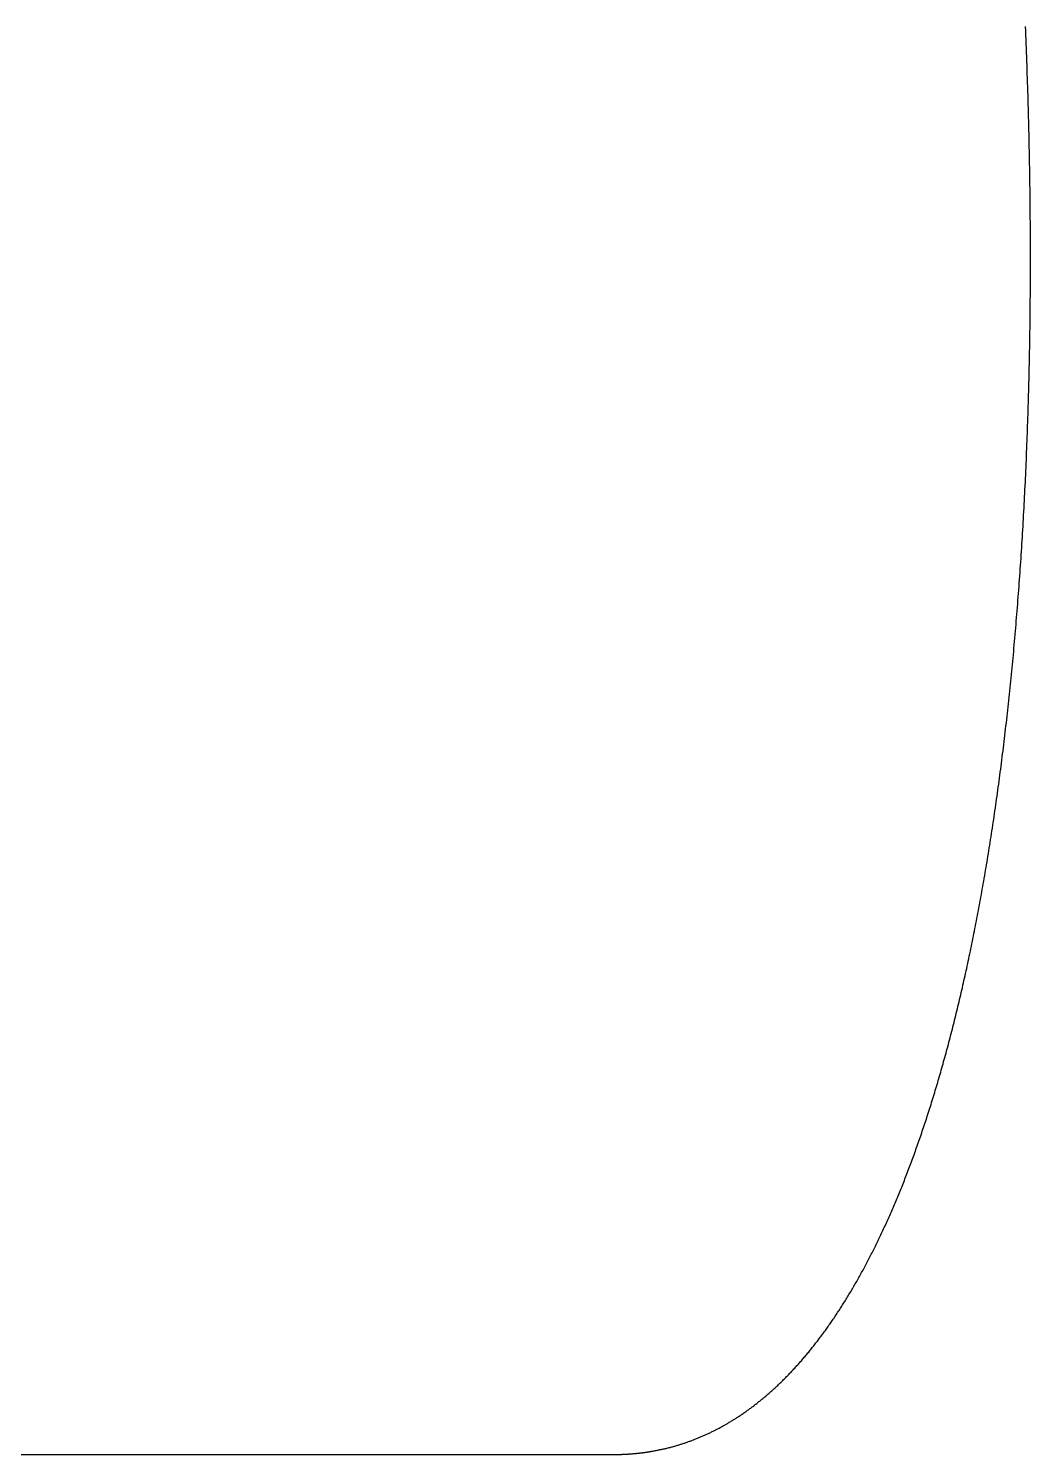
# Model space of a CAD drawing. Extents: x -14 to 314, y -178 to 13.
# Drawn here: x 289.58 to 314.27, y -70 to -34.87 of the extents above; entities that cross this region are included whole.
import ezdxf

# ---------------------------------------------------------------- set-up
doc = ezdxf.new("R2010")
doc.units = 0
doc.layers.add('BLACK', color=7, linetype='CONTINUOUS')

msp = doc.modelspace()

# ---------------------------------------------------------------- linework, layer by layer
at = {"layer": 'BLACK', "linetype": 'CONTINUOUS'}
for p, q in [((314.154421, -34.922836), (314.149959, -34.815502)), ((314.1588, -35.030079), (314.154421, -34.922836)), ((314.163094, -35.137232), (314.1588, -35.030079)), ((314.167305, -35.244291), (314.163094, -35.137232)), ((314.171433, -35.351257), (314.167305, -35.244291)), ((314.175476, -35.458128), (314.171433, -35.351257)), ((314.179436, -35.564903), (314.175476, -35.458128)), ((314.183313, -35.67158), (314.179436, -35.564903)), ((314.187105, -35.778159), (314.183313, -35.67158)), ((314.190815, -35.884639), (314.187105, -35.778159)), ((314.194441, -35.991018), (314.190815, -35.884639)), ((314.197983, -36.097296), (314.194441, -35.991018)), ((314.201442, -36.203471), (314.197983, -36.097296)), ((314.204818, -36.309542), (314.201442, -36.203471)), ((314.20811, -36.415507), (314.204818, -36.309542)), ((314.211319, -36.521367), (314.20811, -36.415507)), ((314.214445, -36.62712), (314.211319, -36.521367)), ((314.217488, -36.732764), (314.214445, -36.62712)), ((314.220448, -36.838299), (314.217488, -36.732764)), ((314.223324, -36.943723), (314.220448, -36.838299)), ((314.226118, -37.049036), (314.223324, -36.943723)), ((314.228829, -37.154237), (314.226118, -37.049036)), ((314.231457, -37.259324), (314.228829, -37.154237)), ((314.234002, -37.364296), (314.231457, -37.259324)), ((314.236464, -37.469153), (314.234002, -37.364296)), ((314.238844, -37.573892), (314.236464, -37.469153)), ((314.241141, -37.678514), (314.238844, -37.573892)), ((314.243356, -37.783018), (314.241141, -37.678514)), ((314.245488, -37.887401), (314.243356, -37.783018)), ((314.247538, -37.991664), (314.245488, -37.887401)), ((314.249505, -38.095804), (314.247538, -37.991664)), ((314.25139, -38.199822), (314.249505, -38.095804)), ((314.253193, -38.303717), (314.25139, -38.199822)), ((314.254914, -38.407486), (314.253193, -38.303717)), ((314.256553, -38.511129), (314.254914, -38.407486)), ((314.25811, -38.614646), (314.256553, -38.511129)), ((314.259585, -38.718035), (314.25811, -38.614646)), ((314.260979, -38.821295), (314.259585, -38.718035)), ((314.26229, -38.924425), (314.260979, -38.821295)), ((314.263521, -39.027425), (314.26229, -38.924425)), ((314.264669, -39.130294), (314.263521, -39.027425)), ((314.265737, -39.233029), (314.264669, -39.130294)), ((314.266723, -39.335631), (314.265737, -39.233029)), ((314.267628, -39.438099), (314.266723, -39.335631)), ((314.268452, -39.540432), (314.267628, -39.438099)), ((314.269194, -39.642628), (314.268452, -39.540432)), ((314.269856, -39.744687), (314.269194, -39.642628)), ((314.270438, -39.846608), (314.269856, -39.744687)), ((314.270938, -39.94839), (314.270438, -39.846608)), ((314.271358, -40.050032), (314.270938, -39.94839)), ((314.271697, -40.151534), (314.271358, -40.050032)), ((314.271956, -40.252893), (314.271697, -40.151534)), ((314.272135, -40.354111), (314.271956, -40.252893)), ((314.272234, -40.455185), (314.272135, -40.354111)), ((314.27205, -40.757538), (314.272191, -40.656899)), ((314.272191, -40.656899), (314.272253, -40.556114)), ((314.272253, -40.556114), (314.272234, -40.455185)), ((314.270691, -41.158616), (314.27115, -41.05857)), ((314.27115, -41.05857), (314.271529, -40.958374)), ((314.271529, -40.958374), (314.27183, -40.85803)), ((314.27183, -40.85803), (314.27205, -40.757538)), ((314.268839, -41.457852), (314.269535, -41.358258)), ((314.269535, -41.358258), (314.270152, -41.258513)), ((314.270152, -41.258513), (314.270691, -41.158616)), ((314.265267, -41.854695), (314.266278, -41.755716)), ((314.266278, -41.755716), (314.26721, -41.656582)), ((314.26721, -41.656582), (314.268064, -41.557294)), ((314.268064, -41.557294), (314.268839, -41.457852)), ((314.260443, -42.249049), (314.261766, -42.150696)), ((314.261766, -42.150696), (314.263011, -42.052186)), ((314.263011, -42.052186), (314.264178, -41.953519)), ((314.264178, -41.953519), (314.265267, -41.854695)), ((314.256008, -42.543151), (314.257564, -42.445277)), ((314.257564, -42.445277), (314.259042, -42.347242)), ((314.259042, -42.347242), (314.260443, -42.249049)), ((314.249013, -42.933032), (314.250877, -42.835805)), ((314.250877, -42.835805), (314.252665, -42.738416)), ((314.252665, -42.738416), (314.254375, -42.640864)), ((314.254375, -42.640864), (314.256008, -42.543151)), ((314.24296, -43.223726), (314.245054, -43.126993)), ((314.245054, -43.126993), (314.247072, -43.030095)), ((314.247072, -43.030095), (314.249013, -42.933032)), ((314.233823, -43.608996), (314.236221, -43.51293)), ((314.236221, -43.51293), (314.238544, -43.416695)), ((314.238544, -43.416695), (314.24079, -43.320294)), ((314.24079, -43.320294), (314.24296, -43.223726)), ((314.223474, -43.991572), (314.226174, -43.896183)), ((314.226174, -43.896183), (314.228799, -43.800623)), ((314.228799, -43.800623), (314.231349, -43.704894)), ((314.231349, -43.704894), (314.233823, -43.608996)), ((314.214925, -44.276711), (314.217849, -44.181836)), ((314.217849, -44.181836), (314.220699, -44.08679)), ((314.220699, -44.08679), (314.223474, -43.991572)), ((314.202482, -44.654474), (314.205704, -44.560294)), ((314.205704, -44.560294), (314.208852, -44.46594)), ((314.208852, -44.46594), (314.211925, -44.371412)), ((314.211925, -44.371412), (314.214925, -44.276711)), ((314.188856, -45.029435), (314.192373, -44.935959)), ((314.192373, -44.935959), (314.195816, -44.842307)), ((314.195816, -44.842307), (314.199186, -44.748478)), ((314.199186, -44.748478), (314.202482, -44.654474)), ((314.174059, -45.401557), (314.177867, -45.308795)), ((314.177867, -45.308795), (314.181603, -45.215853)), ((314.181603, -45.215853), (314.185266, -45.122733)), ((314.185266, -45.122733), (314.188856, -45.029435)), ((314.162199, -45.678765), (314.166224, -45.586543)), ((314.166224, -45.586543), (314.170178, -45.49414)), ((314.170178, -45.49414), (314.174059, -45.401557)), ((314.145378, -46.045836), (314.149691, -45.954342)), ((314.149691, -45.954342), (314.153932, -45.862665)), ((314.153932, -45.862665), (314.158101, -45.770806)), ((314.158101, -45.770806), (314.162199, -45.678765)), ((314.127416, -46.409977), (314.132013, -46.319218)), ((314.132013, -46.319218), (314.136539, -46.228275)), ((314.136539, -46.228275), (314.140994, -46.137147)), ((314.140994, -46.137147), (314.145378, -46.045836)), ((314.108326, -46.771158), (314.113203, -46.681142)), ((314.113203, -46.681142), (314.118011, -46.590939)), ((314.118011, -46.590939), (314.122749, -46.500551)), ((314.122749, -46.500551), (314.127416, -46.409977)), ((314.088118, -47.129349), (314.093274, -47.040083)), ((314.093274, -47.040083), (314.098361, -46.950629)), ((314.098361, -46.950629), (314.103378, -46.860987)), ((314.103378, -46.860987), (314.108326, -46.771158)), ((314.066804, -47.484523), (314.072236, -47.396014)), ((314.072236, -47.396014), (314.077598, -47.307314)), ((314.077598, -47.307314), (314.082892, -47.218426)), ((314.082892, -47.218426), (314.088118, -47.129349)), ((314.044398, -47.836655), (314.050102, -47.748909)), ((314.050102, -47.748909), (314.055737, -47.660971)), ((314.055737, -47.660971), (314.061305, -47.572842)), ((314.061305, -47.572842), (314.066804, -47.484523)), ((314.020911, -48.185721), (314.026884, -48.098743)), ((314.026884, -48.098743), (314.032789, -48.011573)), ((314.032789, -48.011573), (314.038627, -47.92421)), ((314.038627, -47.92421), (314.044398, -47.836655)), ((313.996356, -48.531697), (314.002595, -48.445494)), ((314.002595, -48.445494), (314.008767, -48.359097)), ((314.008767, -48.359097), (314.014872, -48.272505)), ((314.014872, -48.272505), (314.020911, -48.185721)), ((313.970746, -48.874564), (313.977247, -48.78914)), ((313.977247, -48.78914), (313.983682, -48.703521)), ((313.983682, -48.703521), (313.990052, -48.617707)), ((313.990052, -48.617707), (313.996356, -48.531697)), ((313.944093, -49.214301), (313.950853, -49.129661)), ((313.950853, -49.129661), (313.957549, -49.044825)), ((313.957549, -49.044825), (313.96418, -48.959793)), ((313.96418, -48.959793), (313.970746, -48.874564)), ((313.91641, -49.550891), (313.923426, -49.467039)), ((313.923426, -49.467039), (313.930379, -49.382991)), ((313.930379, -49.382991), (313.937268, -49.298744)), ((313.937268, -49.298744), (313.944093, -49.214301)), ((313.880378, -49.967175), (313.88771, -49.884315)), ((313.88771, -49.884315), (313.89498, -49.801257)), ((313.89498, -49.801257), (313.902186, -49.717999)), ((313.902186, -49.717999), (313.90933, -49.634544)), ((313.90933, -49.634544), (313.91641, -49.550891)), ((313.850426, -50.296622), (313.858007, -50.21456)), ((313.858007, -50.21456), (313.865526, -50.132297)), ((313.865526, -50.132297), (313.872983, -50.049836)), ((313.872983, -50.049836), (313.880378, -49.967175)), ((313.819487, -50.622872), (313.827313, -50.54161)), ((313.827313, -50.54161), (313.835079, -50.460148)), ((313.835079, -50.460148), (313.842783, -50.378485)), ((313.842783, -50.378485), (313.850426, -50.296622)), ((313.787574, -50.945912), (313.795642, -50.865454)), ((313.795642, -50.865454), (313.803651, -50.784794)), ((313.803651, -50.784794), (313.811599, -50.703933)), ((313.811599, -50.703933), (313.819487, -50.622872)), ((313.746334, -51.345182), (313.7547, -51.265731)), ((313.7547, -51.265731), (313.763008, -51.186079)), ((313.763008, -51.186079), (313.771256, -51.106225)), ((313.771256, -51.106225), (313.779445, -51.026169)), ((313.779445, -51.026169), (313.787574, -50.945912)), ((313.712279, -51.660962), (313.72088, -51.58232)), ((313.72088, -51.58232), (313.729423, -51.503476)), ((313.729423, -51.503476), (313.737908, -51.42443)), ((313.737908, -51.42443), (313.746334, -51.345182)), ((313.668404, -52.051128), (313.677294, -51.973501)), ((313.677294, -51.973501), (313.686127, -51.89567)), ((313.686127, -51.89567), (313.694902, -51.817637)), ((313.694902, -51.817637), (313.703619, -51.739401)), ((313.703619, -51.739401), (313.712279, -51.660962)), ((313.632276, -52.359606), (313.641393, -52.282792)), ((313.641393, -52.282792), (313.650453, -52.205774)), ((313.650453, -52.205774), (313.659457, -52.128552)), ((313.659457, -52.128552), (313.668404, -52.051128)), ((313.585852, -52.740626), (313.595248, -52.664829)), ((313.595248, -52.664829), (313.604589, -52.588829)), ((313.604589, -52.588829), (313.613873, -52.512625)), ((313.613873, -52.512625), (313.623103, -52.436217)), ((313.623103, -52.436217), (313.632276, -52.359606)), ((313.53805, -53.116552), (313.547719, -53.041774)), ((313.547719, -53.041774), (313.557334, -52.966793)), ((313.557334, -52.966793), (313.566895, -52.891608)), ((313.566895, -52.891608), (313.576401, -52.816219)), ((313.576401, -52.816219), (313.585852, -52.740626)), ((313.498833, -53.413621), (313.508718, -53.33966)), ((313.508718, -53.33966), (313.518549, -53.265495)), ((313.518549, -53.265495), (313.528326, -53.191125)), ((313.528326, -53.191125), (313.53805, -53.116552)), ((313.448616, -53.780367), (313.458765, -53.707426)), ((313.458765, -53.707426), (313.468861, -53.634281)), ((313.468861, -53.634281), (313.478904, -53.560932)), ((313.478904, -53.560932), (313.488895, -53.487379)), ((313.488895, -53.487379), (313.498833, -53.413621)), ((313.397095, -54.14201), (313.407502, -54.07009)), ((313.407502, -54.07009), (313.417858, -53.997965)), ((313.417858, -53.997965), (313.428163, -53.925636)), ((313.428163, -53.925636), (313.438415, -53.853104)), ((313.438415, -53.853104), (313.448616, -53.780367)), ((313.344296, -54.498553), (313.354957, -54.427653)), ((313.354957, -54.427653), (313.365567, -54.356548)), ((313.365567, -54.356548), (313.376127, -54.285239)), ((313.376127, -54.285239), (313.386637, -54.213727)), ((313.386637, -54.213727), (313.397095, -54.14201)), ((313.290247, -54.850001), (313.301155, -54.780119)), ((313.301155, -54.780119), (313.312015, -54.710033)), ((313.312015, -54.710033), (313.322825, -54.639744)), ((313.322825, -54.639744), (313.333586, -54.56925)), ((313.333586, -54.56925), (313.344296, -54.498553)), ((313.234973, -55.196359), (313.246124, -55.127494)), ((313.246124, -55.127494), (313.257228, -55.058426)), ((313.257228, -55.058426), (313.268283, -54.989154)), ((313.268283, -54.989154), (313.279289, -54.919679)), ((313.279289, -54.919679), (313.290247, -54.850001)), ((313.178501, -55.537638), (313.18989, -55.469788)), ((313.18989, -55.469788), (313.201232, -55.401735)), ((313.201232, -55.401735), (313.212526, -55.33348)), ((313.212526, -55.33348), (313.223773, -55.265021)), ((313.223773, -55.265021), (313.234973, -55.196359)), ((313.120857, -55.873848), (313.132478, -55.807011)), ((313.132478, -55.807011), (313.144054, -55.739971)), ((313.144054, -55.739971), (313.155582, -55.672729)), ((313.155582, -55.672729), (313.167065, -55.605285)), ((313.167065, -55.605285), (313.178501, -55.537638)), ((313.050175, -56.270628), (313.062068, -56.205003)), ((313.062068, -56.205003), (313.073916, -56.139175)), ((313.073916, -56.139175), (313.085719, -56.073146)), ((313.085719, -56.073146), (313.097478, -56.006916)), ((313.097478, -56.006916), (313.10919, -55.940483)), ((313.10919, -55.940483), (313.120857, -55.873848)), ((312.990046, -56.595737), (313.00216, -56.531117)), ((313.00216, -56.531117), (313.01423, -56.466297)), ((313.01423, -56.466297), (313.026256, -56.401275)), ((313.026256, -56.401275), (313.038238, -56.336052)), ((313.038238, -56.336052), (313.050175, -56.270628)), ((312.928828, -56.915827), (312.941158, -56.85221)), ((312.941158, -56.85221), (312.953444, -56.788392)), ((312.953444, -56.788392), (312.965688, -56.724374)), ((312.965688, -56.724374), (312.977889, -56.660156)), ((312.977889, -56.660156), (312.990046, -56.595737)), ((312.853967, -57.293339), (312.866548, -57.230918)), ((312.866548, -57.230918), (312.879088, -57.168299)), ((312.879088, -57.168299), (312.891586, -57.105481)), ((312.891586, -57.105481), (312.904042, -57.042462)), ((312.904042, -57.042462), (312.916456, -56.979245)), ((312.916456, -56.979245), (312.928828, -56.915827)), ((312.777619, -57.663689), (312.790445, -57.602459)), ((312.790445, -57.602459), (312.803231, -57.541032)), ((312.803231, -57.541032), (312.815976, -57.479406)), ((312.815976, -57.479406), (312.82868, -57.417582)), ((312.82868, -57.417582), (312.841344, -57.35556)), ((312.841344, -57.35556), (312.853967, -57.293339)), ((312.712892, -57.966873), (312.725916, -57.90663)), ((312.725916, -57.90663), (312.738901, -57.846191)), ((312.738901, -57.846191), (312.751847, -57.785554)), ((312.751847, -57.785554), (312.764753, -57.72472)), ((312.764753, -57.72472), (312.777619, -57.663689)), ((312.633933, -58.324202), (312.647188, -58.265137)), ((312.647188, -58.265137), (312.660406, -58.205877)), ((312.660406, -58.205877), (312.673586, -58.14642)), ((312.673586, -58.14642), (312.686726, -58.086767)), ((312.686726, -58.086767), (312.699829, -58.026918)), ((312.699829, -58.026918), (312.712892, -57.966873)), ((312.553609, -58.674495), (312.56709, -58.6166)), ((312.56709, -58.6166), (312.580533, -58.55851)), ((312.580533, -58.55851), (312.593939, -58.500225)), ((312.593939, -58.500225), (312.607308, -58.441746)), ((312.607308, -58.441746), (312.620639, -58.383072)), ((312.620639, -58.383072), (312.633933, -58.324202)), ((312.458232, -59.074343), (312.471965, -59.017801)), ((312.471965, -59.017801), (312.485662, -58.961066)), ((312.485662, -58.961066), (312.499324, -58.904139)), ((312.499324, -58.904139), (312.51295, -58.847018)), ((312.51295, -58.847018), (312.526539, -58.789704)), ((312.526539, -58.789704), (312.540093, -58.732197)), ((312.540093, -58.732197), (312.553609, -58.674495)), ((312.375097, -59.409565), (312.38904, -59.354173)), ((312.38904, -59.354173), (312.402948, -59.29859)), ((312.402948, -59.29859), (312.416821, -59.242816)), ((312.416821, -59.242816), (312.43066, -59.18685)), ((312.43066, -59.18685), (312.444463, -59.130693)), ((312.444463, -59.130693), (312.458232, -59.074343)), ((312.290731, -59.737917), (312.304876, -59.683666)), ((312.304876, -59.683666), (312.318988, -59.629226)), ((312.318988, -59.629226), (312.333066, -59.574596)), ((312.333066, -59.574596), (312.34711, -59.519776)), ((312.34711, -59.519776), (312.361121, -59.464766)), ((312.361121, -59.464766), (312.375097, -59.409565)), ((312.190801, -60.112391), (312.205173, -60.059459)), ((312.205173, -60.059459), (312.219514, -60.006339)), ((312.219514, -60.006339), (312.233823, -59.953031)), ((312.233823, -59.953031), (312.248099, -59.899536)), ((312.248099, -59.899536), (312.262342, -59.845852)), ((312.262342, -59.845852), (312.276553, -59.791979)), ((312.276553, -59.791979), (312.290731, -59.737917)), ((312.103903, -60.426064), (312.118464, -60.374251)), ((312.118464, -60.374251), (312.132994, -60.322252)), ((312.132994, -60.322252), (312.147492, -60.270066)), ((312.147492, -60.270066), (312.16196, -60.217695)), ((312.16196, -60.217695), (312.176396, -60.165137)), ((312.176396, -60.165137), (312.190801, -60.112391)), ((312.001126, -60.783583), (312.015898, -60.733061)), ((312.015898, -60.733061), (312.030641, -60.682356)), ((312.030641, -60.682356), (312.045354, -60.631467)), ((312.045354, -60.631467), (312.060036, -60.580393)), ((312.060036, -60.580393), (312.074689, -60.529135)), ((312.074689, -60.529135), (312.089311, -60.477692)), ((312.089311, -60.477692), (312.103903, -60.426064)), ((311.896904, -61.132119), (311.911879, -61.082874)), ((311.911879, -61.082874), (311.926826, -61.033447)), ((311.926826, -61.033447), (311.941744, -60.983839)), ((311.941744, -60.983839), (311.956633, -60.934049)), ((311.956633, -60.934049), (311.971493, -60.884077)), ((311.971493, -60.884077), (311.986324, -60.833921)), ((311.986324, -60.833921), (312.001126, -60.783583)), ((311.7761, -61.519583), (311.791297, -61.471779)), ((311.791297, -61.471779), (311.806466, -61.423795)), ((311.806466, -61.423795), (311.821608, -61.375632)), ((311.821608, -61.375632), (311.836723, -61.32729)), ((311.836723, -61.32729), (311.85181, -61.278768)), ((311.85181, -61.278768), (311.866869, -61.230065)), ((311.866869, -61.230065), (311.881901, -61.181182)), ((311.881901, -61.181182), (311.896904, -61.132119)), ((311.668979, -61.849236), (311.684361, -61.802674)), ((311.684361, -61.802674), (311.699717, -61.755936)), ((311.699717, -61.755936), (311.715046, -61.70902)), ((311.715046, -61.70902), (311.730349, -61.661928)), ((311.730349, -61.661928), (311.745626, -61.614658)), ((311.745626, -61.614658), (311.760877, -61.56721)), ((311.760877, -61.56721), (311.7761, -61.519583)), ((311.545013, -62.215415), (311.560596, -62.170253)), ((311.560596, -62.170253), (311.576154, -62.124918)), ((311.576154, -62.124918), (311.591688, -62.079408)), ((311.591688, -62.079408), (311.607197, -62.033724)), ((311.607197, -62.033724), (311.622681, -61.987865)), ((311.622681, -61.987865), (311.638139, -61.941831)), ((311.638139, -61.941831), (311.653572, -61.895621)), ((311.653572, -61.895621), (311.668979, -61.849236)), ((311.419478, -62.570489), (311.435252, -62.526706)), ((311.435252, -62.526706), (311.451004, -62.482752)), ((311.451004, -62.482752), (311.466732, -62.438626)), ((311.466732, -62.438626), (311.482436, -62.394329)), ((311.482436, -62.394329), (311.498116, -62.34986)), ((311.498116, -62.34986), (311.513773, -62.305218)), ((311.513773, -62.305218), (311.529405, -62.260403)), ((311.529405, -62.260403), (311.545013, -62.215415)), ((311.292454, -62.914637), (311.308411, -62.87221)), ((311.308411, -62.87221), (311.324345, -62.829615)), ((311.324345, -62.829615), (311.340257, -62.786851)), ((311.340257, -62.786851), (311.356147, -62.743918)), ((311.356147, -62.743918), (311.372014, -62.700816)), ((311.372014, -62.700816), (311.387858, -62.657544)), ((311.387858, -62.657544), (311.403679, -62.614102)), ((311.403679, -62.614102), (311.419478, -62.570489)), ((311.164018, -63.24804), (311.180148, -63.206946)), ((311.180148, -63.206946), (311.196256, -63.165687)), ((311.196256, -63.165687), (311.212342, -63.124262)), ((311.212342, -63.124262), (311.228408, -63.082671)), ((311.228408, -63.082671), (311.244452, -63.040913)), ((311.244452, -63.040913), (311.260475, -62.998988)), ((311.260475, -62.998988), (311.276475, -62.956897)), ((311.276475, -62.956897), (311.292454, -62.914637)), ((311.017933, -63.610503), (311.034245, -63.570881)), ((311.034245, -63.570881), (311.050537, -63.531097)), ((311.050537, -63.531097), (311.06681, -63.491151)), ((311.06681, -63.491151), (311.083062, -63.451042)), ((311.083062, -63.451042), (311.099294, -63.410769)), ((311.099294, -63.410769), (311.115506, -63.370333)), ((311.115506, -63.370333), (311.131698, -63.329733)), ((311.131698, -63.329733), (311.147868, -63.288969)), ((311.147868, -63.288969), (311.164018, -63.24804)), ((310.870255, -63.959864), (310.886739, -63.921685)), ((310.886739, -63.921685), (310.903205, -63.883347)), ((310.903205, -63.883347), (310.919652, -63.84485)), ((310.919652, -63.84485), (310.93608, -63.806193)), ((310.93608, -63.806193), (310.952489, -63.767376)), ((310.952489, -63.767376), (310.968879, -63.728399)), ((310.968879, -63.728399), (310.98525, -63.689262)), ((310.98525, -63.689262), (311.001601, -63.649963)), ((311.001601, -63.649963), (311.017933, -63.610503)), ((310.721081, -64.296392), (310.737727, -64.259626)), ((310.737727, -64.259626), (310.754356, -64.222703)), ((310.754356, -64.222703), (310.770966, -64.185625)), ((310.770966, -64.185625), (310.787559, -64.148391)), ((310.787559, -64.148391), (310.804135, -64.111)), ((310.804135, -64.111), (310.820692, -64.073453)), ((310.820692, -64.073453), (310.837231, -64.035748)), ((310.837231, -64.035748), (310.853752, -63.997885)), ((310.853752, -63.997885), (310.870255, -63.959864)), ((310.553691, -64.65559), (310.570504, -64.620358)), ((310.570504, -64.620358), (310.587302, -64.584973)), ((310.587302, -64.584973), (310.604083, -64.549437)), ((310.604083, -64.549437), (310.620847, -64.513748)), ((310.620847, -64.513748), (310.637595, -64.477907)), ((310.637595, -64.477907), (310.654326, -64.441912)), ((310.654326, -64.441912), (310.671041, -64.405763)), ((310.671041, -64.405763), (310.687738, -64.369461)), ((310.687738, -64.369461), (310.704418, -64.333004)), ((310.704418, -64.333004), (310.721081, -64.296392)), ((310.384686, -64.999652), (310.401656, -64.965916)), ((310.401656, -64.965916), (310.41861, -64.932033)), ((310.41861, -64.932033), (310.43555, -64.898)), ((310.43555, -64.898), (310.452474, -64.86382)), ((310.452474, -64.86382), (310.469383, -64.82949)), ((310.469383, -64.82949), (310.486276, -64.79501)), ((310.486276, -64.79501), (310.503153, -64.760381)), ((310.503153, -64.760381), (310.520015, -64.725601)), ((310.520015, -64.725601), (310.536861, -64.690671)), ((310.536861, -64.690671), (310.553691, -64.65559)), ((310.197049, -65.361085), (310.214178, -65.328952)), ((310.214178, -65.328952), (310.231294, -65.296676)), ((310.231294, -65.296676), (310.248395, -65.264255)), ((310.248395, -65.264255), (310.265482, -65.23169)), ((310.265482, -65.23169), (310.282555, -65.19898)), ((310.282555, -65.19898), (310.299613, -65.166124)), ((310.299613, -65.166124), (310.316657, -65.133123)), ((310.316657, -65.133123), (310.333686, -65.099975)), ((310.333686, -65.099975), (310.350701, -65.066681)), ((310.350701, -65.066681), (310.367701, -65.03324)), ((310.367701, -65.03324), (310.384686, -64.999652)), ((310.007731, -65.705155), (310.025008, -65.67458)), ((310.025008, -65.67458), (310.042272, -65.643865)), ((310.042272, -65.643865), (310.059523, -65.613011)), ((310.059523, -65.613011), (310.07676, -65.582016)), ((310.07676, -65.582016), (310.093985, -65.55088)), ((310.093985, -65.55088), (310.111196, -65.519603)), ((310.111196, -65.519603), (310.128394, -65.488184)), ((310.128394, -65.488184), (310.145578, -65.456623)), ((310.145578, -65.456623), (310.162749, -65.42492)), ((310.162749, -65.42492), (310.179906, -65.393074)), ((310.179906, -65.393074), (310.197049, -65.361085)), ((309.799434, -66.061284), (309.816859, -66.032358)), ((309.816859, -66.032358), (309.834272, -66.003296)), ((309.834272, -66.003296), (309.851674, -65.974098)), ((309.851674, -65.974098), (309.869063, -65.944765)), ((309.869063, -65.944765), (309.88644, -65.915295)), ((309.88644, -65.915295), (309.903805, -65.885688)), ((309.903805, -65.885688), (309.921157, -65.855944)), ((309.921157, -65.855944), (309.938497, -65.826063)), ((309.938497, -65.826063), (309.955825, -65.796044)), ((309.955825, -65.796044), (309.97314, -65.765886)), ((309.97314, -65.765886), (309.990442, -65.73559)), ((309.990442, -65.73559), (310.007731, -65.705155)), ((309.589433, -66.39798), (309.606995, -66.370649)), ((309.606995, -66.370649), (309.624546, -66.343187)), ((309.624546, -66.343187), (309.642086, -66.315593)), ((309.642086, -66.315593), (309.659614, -66.287868)), ((309.659614, -66.287868), (309.677132, -66.260011)), ((309.677132, -66.260011), (309.694638, -66.232022)), ((309.694638, -66.232022), (309.712133, -66.203899)), ((309.712133, -66.203899), (309.729616, -66.175644)), ((309.729616, -66.175644), (309.747088, -66.147255)), ((309.747088, -66.147255), (309.764549, -66.118732)), ((309.764549, -66.118732), (309.781997, -66.090075)), ((309.781997, -66.090075), (309.799434, -66.061284)), ((309.342451, -66.767075), (309.36016, -66.741539)), ((309.36016, -66.741539), (309.377858, -66.715877)), ((309.377858, -66.715877), (309.395547, -66.690088)), ((309.395547, -66.690088), (309.413225, -66.664173)), ((309.413225, -66.664173), (309.430893, -66.638131)), ((309.430893, -66.638131), (309.448551, -66.611962)), ((309.448551, -66.611962), (309.466198, -66.585664)), ((309.466198, -66.585664), (309.483835, -66.559239)), ((309.483835, -66.559239), (309.501461, -66.532686)), ((309.501461, -66.532686), (309.519077, -66.506004)), ((309.519077, -66.506004), (309.536682, -66.479193)), ((309.536682, -66.479193), (309.554277, -66.452252)), ((309.554277, -66.452252), (309.57186, -66.425181)), ((309.57186, -66.425181), (309.589433, -66.39798)), ((309.0935, -67.111568), (309.111344, -67.087756)), ((309.111344, -67.087756), (309.129179, -67.063824)), ((309.129179, -67.063824), (309.147005, -67.03977)), ((309.147005, -67.03977), (309.164821, -67.015595)), ((309.164821, -67.015595), (309.182627, -66.991298)), ((309.182627, -66.991298), (309.200424, -66.966878)), ((309.200424, -66.966878), (309.218212, -66.942336)), ((309.218212, -66.942336), (309.23599, -66.917671)), ((309.23599, -66.917671), (309.253758, -66.892882)), ((309.253758, -66.892882), (309.271516, -66.86797)), ((309.271516, -66.86797), (309.289265, -66.842933)), ((309.289265, -66.842933), (309.307003, -66.817772)), ((309.307003, -66.817772), (309.324732, -66.792486)), ((309.324732, -66.792486), (309.342451, -66.767075)), ((308.824741, -67.45446), (308.842721, -67.432422)), ((308.842721, -67.432422), (308.860692, -67.410268)), ((308.860692, -67.410268), (308.878654, -67.387997)), ((308.878654, -67.387997), (308.896607, -67.36561)), ((308.896607, -67.36561), (308.914552, -67.343106)), ((308.914552, -67.343106), (308.932487, -67.320485)), ((308.932487, -67.320485), (308.950414, -67.297747)), ((308.950414, -67.297747), (308.968331, -67.27489)), ((308.968331, -67.27489), (308.98624, -67.251916)), ((308.98624, -67.251916), (309.00414, -67.228823)), ((309.00414, -67.228823), (309.02203, -67.205611)), ((309.02203, -67.205611), (309.039911, -67.18228)), ((309.039911, -67.18228), (309.057783, -67.158829)), ((309.057783, -67.158829), (309.075646, -67.135259)), ((309.075646, -67.135259), (309.0935, -67.111568)), ((308.517768, -67.811717), (308.535893, -67.791597)), ((308.535893, -67.791597), (308.55401, -67.771366)), ((308.55401, -67.771366), (308.572118, -67.751025)), ((308.572118, -67.751025), (308.590218, -67.730573)), ((308.590218, -67.730573), (308.608309, -67.71001)), ((308.608309, -67.71001), (308.626392, -67.689336)), ((308.626392, -67.689336), (308.644467, -67.668549)), ((308.644467, -67.668549), (308.662533, -67.64765)), ((308.662533, -67.64765), (308.68059, -67.626639)), ((308.68059, -67.626639), (308.698639, -67.605515)), ((308.698639, -67.605515), (308.71668, -67.584278)), ((308.71668, -67.584278), (308.734711, -67.562928)), ((308.734711, -67.562928), (308.752735, -67.541463)), ((308.752735, -67.541463), (308.770749, -67.519884)), ((308.770749, -67.519884), (308.788755, -67.498191)), ((308.788755, -67.498191), (308.806752, -67.476383)), ((308.806752, -67.476383), (308.824741, -67.45446)), ((308.190097, -68.155387), (308.208371, -68.137198)), ((308.208371, -68.137198), (308.226637, -68.118904)), ((308.226637, -68.118904), (308.244895, -68.100505)), ((308.244895, -68.100505), (308.263144, -68.082)), ((308.263144, -68.082), (308.281385, -68.063391)), ((308.281385, -68.063391), (308.299618, -68.044675)), ((308.299618, -68.044675), (308.317843, -68.025853)), ((308.317843, -68.025853), (308.33606, -68.006925)), ((308.33606, -68.006925), (308.354268, -67.98789)), ((308.354268, -67.98789), (308.372468, -67.968748)), ((308.372468, -67.968748), (308.390659, -67.949498)), ((308.390659, -67.949498), (308.408843, -67.930141)), ((308.408843, -67.930141), (308.427018, -67.910675)), ((308.427018, -67.910675), (308.445184, -67.891101)), ((308.445184, -67.891101), (308.463343, -67.871419)), ((308.463343, -67.871419), (308.481493, -67.851628)), ((308.481493, -67.851628), (308.499635, -67.831727)), ((308.499635, -67.831727), (308.517768, -67.811717)), ((307.804415, -68.513704), (307.822865, -68.497645)), ((307.822865, -68.497645), (307.841306, -68.481488)), ((307.841306, -68.481488), (307.859739, -68.465232)), ((307.859739, -68.465232), (307.878163, -68.448876)), ((307.878163, -68.448876), (307.896579, -68.432422)), ((307.896579, -68.432422), (307.914987, -68.415867)), ((307.914987, -68.415867), (307.933386, -68.399213)), ((307.933386, -68.399213), (307.951777, -68.382458)), ((307.951777, -68.382458), (307.970159, -68.365602)), ((307.970159, -68.365602), (307.988533, -68.348646)), ((307.988533, -68.348646), (308.006899, -68.331589)), ((308.006899, -68.331589), (308.025256, -68.31443)), ((308.025256, -68.31443), (308.043605, -68.297169)), ((308.043605, -68.297169), (308.061945, -68.279806)), ((308.061945, -68.279806), (308.080277, -68.262341)), ((308.080277, -68.262341), (308.098601, -68.244774)), ((308.098601, -68.244774), (308.116917, -68.227103)), ((308.116917, -68.227103), (308.135224, -68.20933)), ((308.135224, -68.20933), (308.153523, -68.191453)), ((308.153523, -68.191453), (308.171814, -68.173472)), ((308.171814, -68.173472), (308.190097, -68.155387)), ((307.377643, -68.856433), (307.396298, -68.842571)), ((307.396298, -68.842571), (307.414943, -68.828616)), ((307.414943, -68.828616), (307.43358, -68.814568)), ((307.43358, -68.814568), (307.452207, -68.800427)), ((307.452207, -68.800427), (307.470824, -68.786193)), ((307.470824, -68.786193), (307.489433, -68.771865)), ((307.489433, -68.771865), (307.508032, -68.757443)), ((307.508032, -68.757443), (307.526623, -68.742926)), ((307.526623, -68.742926), (307.545204, -68.728315)), ((307.545204, -68.728315), (307.563776, -68.71361)), ((307.563776, -68.71361), (307.58234, -68.69881)), ((307.58234, -68.69881), (307.600894, -68.683914)), ((307.600894, -68.683914), (307.61944, -68.668923)), ((307.61944, -68.668923), (307.637977, -68.653836)), ((307.637977, -68.653836), (307.656505, -68.638653)), ((307.656505, -68.638653), (307.675024, -68.623374)), ((307.675024, -68.623374), (307.693534, -68.607998)), ((307.693534, -68.607998), (307.712036, -68.592526)), ((307.712036, -68.592526), (307.730529, -68.576957)), ((307.730529, -68.576957), (307.749013, -68.56129)), ((307.749013, -68.56129), (307.767489, -68.545526)), ((307.767489, -68.545526), (307.785956, -68.529664)), ((307.785956, -68.529664), (307.804415, -68.513704)), ((306.851303, -69.207843), (306.870242, -69.196486)), ((306.870242, -69.196486), (306.88917, -69.185044)), ((306.88917, -69.185044), (306.908086, -69.173514)), ((306.908086, -69.173514), (306.926992, -69.161897)), ((306.926992, -69.161897), (306.945887, -69.150193)), ((306.945887, -69.150193), (306.964772, -69.138401)), ((306.964772, -69.138401), (306.983645, -69.126522)), ((306.983645, -69.126522), (307.002508, -69.114554)), ((307.002508, -69.114554), (307.021361, -69.102499)), ((307.021361, -69.102499), (307.040203, -69.090356)), ((307.040203, -69.090356), (307.059035, -69.078124)), ((307.059035, -69.078124), (307.077856, -69.065803)), ((307.077856, -69.065803), (307.096667, -69.053393)), ((307.096667, -69.053393), (307.115468, -69.040895)), ((307.115468, -69.040895), (307.134259, -69.028307)), ((307.134259, -69.028307), (307.15304, -69.015629)), ((307.15304, -69.015629), (307.17181, -69.002862)), ((307.17181, -69.002862), (307.190571, -68.990004)), ((307.190571, -68.990004), (307.209322, -68.977057)), ((307.209322, -68.977057), (307.228063, -68.964019)), ((307.228063, -68.964019), (307.246794, -68.95089)), ((307.246794, -68.95089), (307.265516, -68.937671)), ((307.265516, -68.937671), (307.284228, -68.92436)), ((307.284228, -68.92436), (307.30293, -68.910958)), ((307.30293, -68.910958), (307.321622, -68.897465)), ((307.321622, -68.897465), (307.340305, -68.88388)), ((307.340305, -68.88388), (307.358979, -68.870202)), ((307.358979, -68.870202), (307.377643, -68.856433)), ((306.161488, -69.560424), (306.18088, -69.552075)), ((306.18088, -69.552075), (306.200257, -69.543644)), ((306.200257, -69.543644), (306.21962, -69.535133)), ((306.21962, -69.535133), (306.238968, -69.526541)), ((306.238968, -69.526541), (306.258303, -69.517867)), ((306.258303, -69.517867), (306.277625, -69.509112)), ((306.277625, -69.509112), (306.296932, -69.500275)), ((306.296932, -69.500275), (306.316226, -69.491356)), ((306.316226, -69.491356), (306.335506, -69.482356)), ((306.335506, -69.482356), (306.354773, -69.473274)), ((306.354773, -69.473274), (306.374026, -69.464109)), ((306.374026, -69.464109), (306.393267, -69.454862)), ((306.393267, -69.454862), (306.412494, -69.445533)), ((306.412494, -69.445533), (306.431708, -69.436121)), ((306.431708, -69.436121), (306.450909, -69.426626)), ((306.450909, -69.426626), (306.470098, -69.417049)), ((306.470098, -69.417049), (306.489273, -69.407388)), ((306.489273, -69.407388), (306.508436, -69.397644)), ((306.508436, -69.397644), (306.527587, -69.387817)), ((306.527587, -69.387817), (306.546724, -69.377906)), ((306.546724, -69.377906), (306.56585, -69.367912)), ((306.56585, -69.367912), (306.584963, -69.357834)), ((306.584963, -69.357834), (306.604064, -69.347672)), ((306.604064, -69.347672), (306.623153, -69.337426)), ((306.623153, -69.337426), (306.64223, -69.327095)), ((306.64223, -69.327095), (306.661295, -69.31668)), ((306.661295, -69.31668), (306.680348, -69.30618)), ((306.680348, -69.30618), (306.699389, -69.295596)), ((306.699389, -69.295596), (306.718418, -69.284926)), ((306.718418, -69.284926), (306.737436, -69.274171)), ((306.737436, -69.274171), (306.756442, -69.263331)), ((306.756442, -69.263331), (306.775437, -69.252405)), ((306.775437, -69.252405), (306.794421, -69.241394)), ((306.794421, -69.241394), (306.813393, -69.230296)), ((306.813393, -69.230296), (306.832354, -69.219113)), ((306.832354, -69.219113), (306.851303, -69.207843)), ((304.988012, -69.91305), (305.008455, -69.909332)), ((305.008455, -69.909332), (305.028877, -69.905537)), ((305.028877, -69.905537), (305.049277, -69.901664)), ((305.049277, -69.901664), (305.069655, -69.897714)), ((305.069655, -69.897714), (305.090013, -69.893687)), ((305.090013, -69.893687), (305.110349, -69.889583)), ((305.110349, -69.889583), (305.130664, -69.885401)), ((305.130664, -69.885401), (305.150959, -69.881142)), ((305.150959, -69.881142), (305.171233, -69.876805)), ((305.171233, -69.876805), (305.191486, -69.872391)), ((305.191486, -69.872391), (305.211719, -69.8679)), ((305.211719, -69.8679), (305.231931, -69.863331)), ((305.231931, -69.863331), (305.252124, -69.858684)), ((305.252124, -69.858684), (305.272296, -69.853961)), ((305.272296, -69.853961), (305.292449, -69.849159)), ((305.292449, -69.849159), (305.312582, -69.844281)), ((305.312582, -69.844281), (305.332695, -69.839324)), ((305.332695, -69.839324), (305.352789, -69.83429)), ((305.352789, -69.83429), (305.372864, -69.829179)), ((305.372864, -69.829179), (305.392919, -69.82399)), ((305.392919, -69.82399), (305.412956, -69.818723)), ((305.412956, -69.818723), (305.432973, -69.813378)), ((305.432973, -69.813378), (305.452972, -69.807956)), ((305.452972, -69.807956), (305.472952, -69.802456)), ((305.472952, -69.802456), (305.492914, -69.796878)), ((305.492914, -69.796878), (305.512857, -69.791222)), ((305.512857, -69.791222), (305.532782, -69.785488)), ((305.532782, -69.785488), (305.552688, -69.779676)), ((305.552688, -69.779676), (305.572577, -69.773786)), ((305.572577, -69.773786), (305.592448, -69.767818)), ((305.592448, -69.767818), (305.612302, -69.761772)), ((305.612302, -69.761772), (305.632137, -69.755647)), ((305.632137, -69.755647), (305.651955, -69.749444)), ((305.651955, -69.749444), (305.671756, -69.743163)), ((305.671756, -69.743163), (305.69154, -69.736804)), ((305.69154, -69.736804), (305.711306, -69.730365)), ((305.711306, -69.730365), (305.731056, -69.723849)), ((305.731056, -69.723849), (305.750788, -69.717253)), ((305.750788, -69.717253), (305.770504, -69.710579)), ((305.770504, -69.710579), (305.790203, -69.703826)), ((305.790203, -69.703826), (305.809886, -69.696994)), ((305.809886, -69.696994), (305.829552, -69.690083)), ((305.829552, -69.690083), (305.849203, -69.683093)), ((305.849203, -69.683093), (305.868837, -69.676024)), ((305.868837, -69.676024), (305.888455, -69.668876)), ((305.888455, -69.668876), (305.908057, -69.661648)), ((305.908057, -69.661648), (305.927643, -69.654341)), ((305.927643, -69.654341), (305.947214, -69.646955)), ((305.947214, -69.646955), (305.966769, -69.639488)), ((305.966769, -69.639488), (305.986308, -69.631942)), ((305.986308, -69.631942), (306.005832, -69.624317)), ((306.005832, -69.624317), (306.025342, -69.616611)), ((306.025342, -69.616611), (306.044835, -69.608825)), ((306.044835, -69.608825), (306.064314, -69.600959)), ((306.064314, -69.600959), (306.083779, -69.593013)), ((306.083779, -69.593013), (306.103228, -69.584987)), ((306.103228, -69.584987), (306.122663, -69.57688)), ((306.122663, -69.57688), (306.142083, -69.568692)), ((306.142083, -69.568692), (306.161488, -69.560424)), ((273.175, -70), (304, -70)), ((304, -70), (304.010819, -69.99999)), ((304.010819, -69.99999), (304.021631, -69.99996)), ((304.021631, -69.99996), (304.032435, -69.99991)), ((304.032435, -69.99991), (304.043233, -69.99984)), ((304.043233, -69.99984), (304.054023, -69.99975)), ((304.054023, -69.99975), (304.064806, -69.99964)), ((304.064806, -69.99964), (304.075582, -69.999511)), ((304.075582, -69.999511), (304.086351, -69.999361)), ((304.086351, -69.999361), (304.097112, -69.999191)), ((304.097112, -69.999191), (304.107867, -69.999002)), ((304.107867, -69.999002), (304.118615, -69.998793)), ((304.118615, -69.998793), (304.129356, -69.998564)), ((304.129356, -69.998564), (304.140089, -69.998314)), ((304.140089, -69.998314), (304.150816, -69.998046)), ((304.150816, -69.998046), (304.161535, -69.997757)), ((304.161535, -69.997757), (304.172248, -69.997448)), ((304.172248, -69.997448), (304.182953, -69.99712)), ((304.182953, -69.99712), (304.193653, -69.996772)), ((304.193653, -69.996772), (304.204344, -69.996404)), ((304.204344, -69.996404), (304.21503, -69.996016)), ((304.21503, -69.996016), (304.225708, -69.995609)), ((304.225708, -69.995609), (304.236379, -69.995182)), ((304.236379, -69.995182), (304.247044, -69.994735)), ((304.247044, -69.994735), (304.257702, -69.994268)), ((304.257702, -69.994268), (304.268352, -69.993782)), ((304.268352, -69.993782), (304.278997, -69.993276)), ((304.278997, -69.993276), (304.289634, -69.99275)), ((304.289634, -69.99275), (304.300265, -69.992204)), ((304.300265, -69.992204), (304.310889, -69.991639)), ((304.310889, -69.991639), (304.321507, -69.991054)), ((304.321507, -69.991054), (304.332117, -69.99045)), ((304.332117, -69.99045), (304.342722, -69.989826)), ((304.342722, -69.989826), (304.353319, -69.989182)), ((304.353319, -69.989182), (304.36391, -69.988519)), ((304.36391, -69.988519), (304.374494, -69.987836)), ((304.374494, -69.987836), (304.385072, -69.987133)), ((304.385072, -69.987133), (304.395643, -69.986411)), ((304.395643, -69.986411), (304.406208, -69.985669)), ((304.406208, -69.985669), (304.416766, -69.984907)), ((304.416766, -69.984907), (304.427318, -69.984126)), ((304.427318, -69.984126), (304.437863, -69.983326)), ((304.437863, -69.983326), (304.448402, -69.982506)), ((304.448402, -69.982506), (304.458934, -69.981666)), ((304.458934, -69.981666), (304.469461, -69.980807)), ((304.469461, -69.980807), (304.47998, -69.979928)), ((304.47998, -69.979928), (304.490493, -69.97903)), ((304.490493, -69.97903), (304.501, -69.978112)), ((304.501, -69.978112), (304.511501, -69.977174)), ((304.511501, -69.977174), (304.521995, -69.976217)), ((304.521995, -69.976217), (304.532483, -69.975241)), ((304.532483, -69.975241), (304.542965, -69.974245)), ((304.542965, -69.974245), (304.55344, -69.97323)), ((304.55344, -69.97323), (304.563909, -69.972195)), ((304.563909, -69.972195), (304.574372, -69.971141)), ((304.574372, -69.971141), (304.584829, -69.970067)), ((304.584829, -69.970067), (304.59528, -69.968973)), ((304.59528, -69.968973), (304.605724, -69.967861)), ((304.605724, -69.967861), (304.616163, -69.966728)), ((304.616163, -69.966728), (304.626595, -69.965577)), ((304.626595, -69.965577), (304.637021, -69.964406)), ((304.637021, -69.964406), (304.647441, -69.963215)), ((304.647441, -69.963215), (304.657855, -69.962005)), ((304.657855, -69.962005), (304.668263, -69.960776)), ((304.668263, -69.960776), (304.678665, -69.959527)), ((304.678665, -69.959527), (304.689061, -69.958259)), ((304.689061, -69.958259), (304.699451, -69.956971)), ((304.699451, -69.956971), (304.709835, -69.955664)), ((304.709835, -69.955664), (304.720212, -69.954338)), ((304.720212, -69.954338), (304.730585, -69.952992)), ((304.730585, -69.952992), (304.740951, -69.951626)), ((304.740951, -69.951626), (304.751311, -69.950242)), ((304.751311, -69.950242), (304.761665, -69.948838)), ((304.761665, -69.948838), (304.772014, -69.947414)), ((304.772014, -69.947414), (304.782356, -69.945971)), ((304.782356, -69.945971), (304.792693, -69.944509)), ((304.792693, -69.944509), (304.803024, -69.943028)), ((304.803024, -69.943028), (304.81335, -69.941527)), ((304.81335, -69.941527), (304.823669, -69.940006)), ((304.823669, -69.940006), (304.833983, -69.938467)), ((304.833983, -69.938467), (304.844291, -69.936908)), ((304.844291, -69.936908), (304.854593, -69.935329)), ((304.854593, -69.935329), (304.86489, -69.933732)), ((304.86489, -69.933732), (304.875181, -69.932114)), ((304.875181, -69.932114), (304.885466, -69.930478)), ((304.885466, -69.930478), (304.895746, -69.928822)), ((304.895746, -69.928822), (304.90602, -69.927147)), ((304.90602, -69.927147), (304.916289, -69.925453)), ((304.916289, -69.925453), (304.926551, -69.923739)), ((304.926551, -69.923739), (304.936809, -69.922006)), ((304.936809, -69.922006), (304.94706, -69.920253)), ((304.94706, -69.920253), (304.957307, -69.918481)), ((304.957307, -69.918481), (304.967547, -69.91669)), ((304.967547, -69.91669), (304.988012, -69.91305))]:
    msp.add_line(p, q, dxfattribs=at)

doc.saveas('drawing.dxf')
